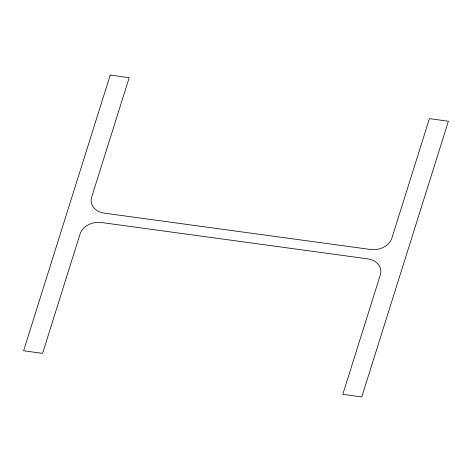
<?xml version="1.0" encoding="UTF-8"?>
<svg xmlns="http://www.w3.org/2000/svg" width="472" height="472" viewBox="0 0 472 472"><rect width="100%" height="100%" fill="white"/><g stroke="black" fill="none" stroke-linecap="round" stroke-linejoin="round"><path stroke-width="0.71" d="M110.23 75.083L23.6 350.773L42.574 353.363L80.087 233.988A17.594 13.841 -10.2 0 1 101.362 222.513L367.694 258.857A17.594 13.841 -10.2 0 1 380.308 274.958L342.796 394.332L361.77 396.917L448.4 121.227L429.426 118.637L391.913 238.012A17.594 13.841 -10.2 0 1 370.638 249.487L104.306 213.143A17.594 13.841 -10.2 0 1 91.692 197.042L129.204 77.668L110.23 75.083"/></g></svg>
